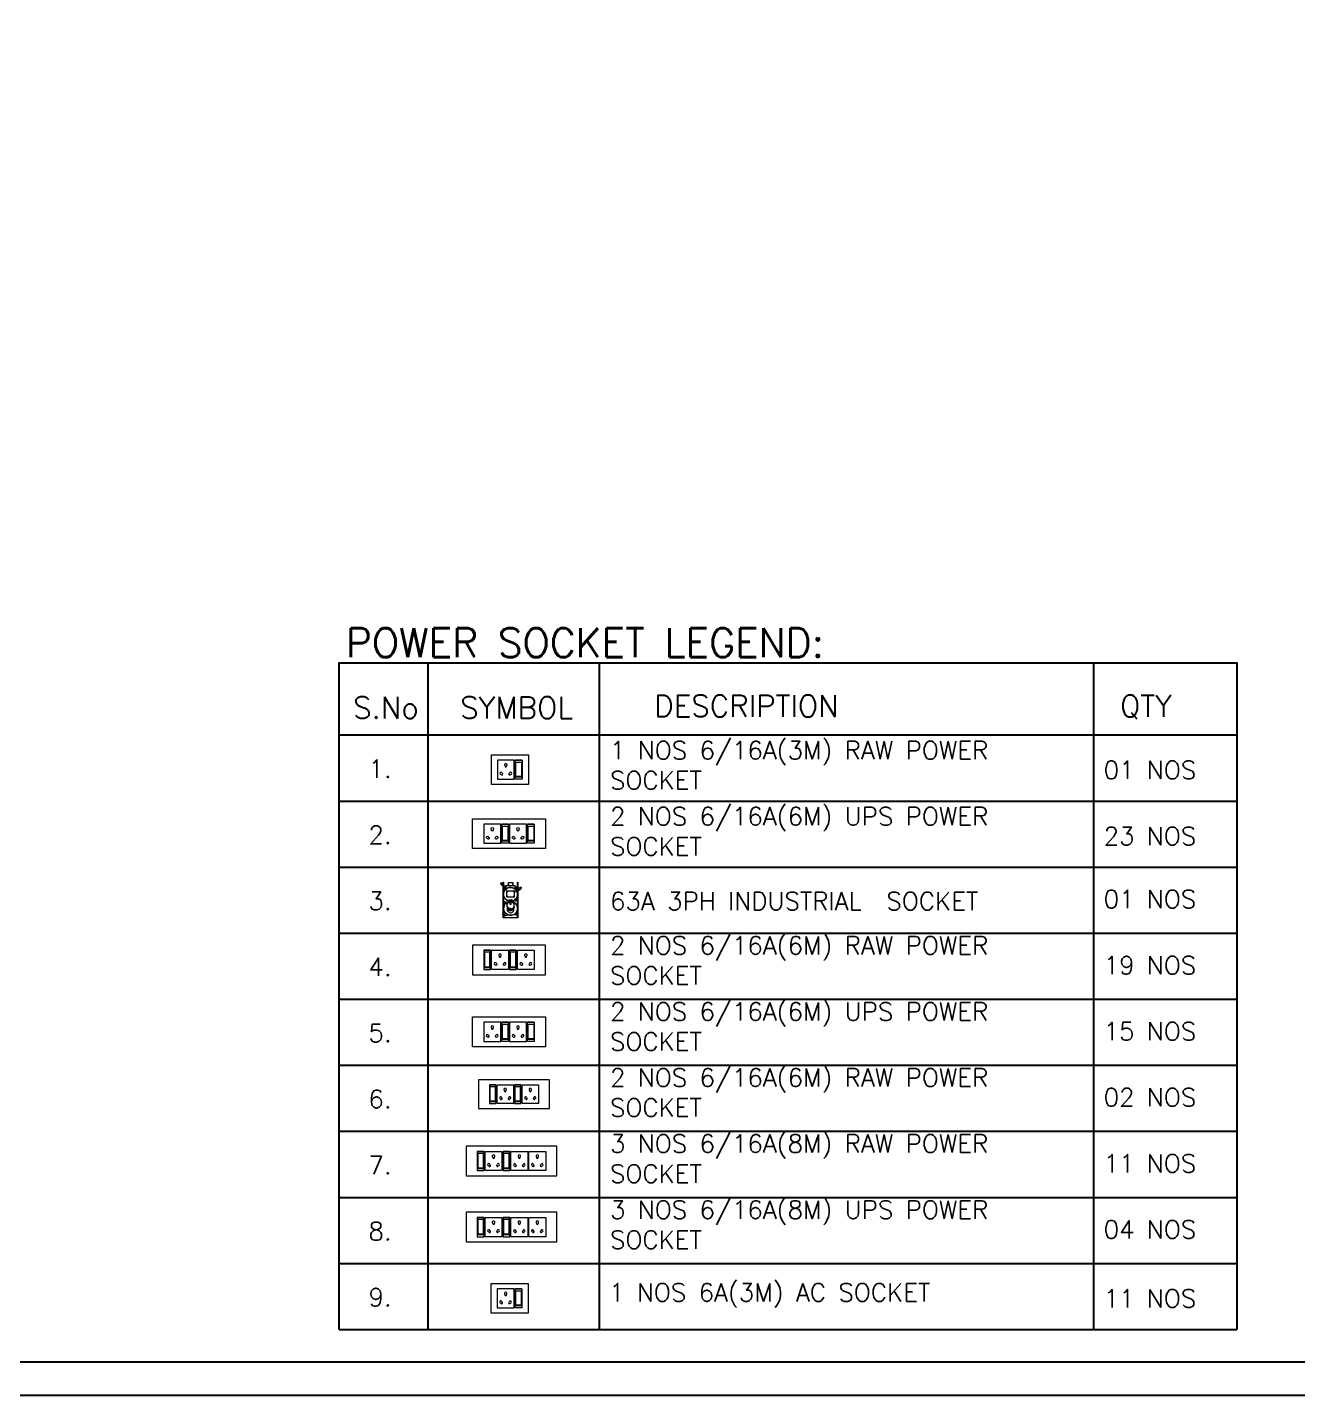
# Model space of a CAD drawing. Header units: millimetres. Extents: x 3552052 to 4144896, y -707811 to -630695.
# Drawn here: x 3672008 to 3680822, y -666235 to -656741 of the extents above; entities that cross this region are included whole.
import ezdxf

# ---------------------------------------------------------------- set-up
doc = ezdxf.new("R2010")
doc.units = ezdxf.units.MM
doc.header["$LTSCALE"] = 6
doc.header["$MEASUREMENT"] = 0
doc.linetypes.add('ACAD_ISO04W100', pattern=[30, 24, -3, 0, -3])
doc.layers.get('0').update_dxf_attribs({"linetype": 'CONTINUOUS', "lineweight": 0})
for name, color, linetype, lineweight in [('axes', 40, 'ACAD_ISO04W100', 0), ('ELE 32A 3PH INDUSTRIAL SOCKET', 1, 'CONTINUOUS', 0), ('ELE 63A 3PH INDUSTRIAL SOCKET', 1, 'CONTINUOUS', 0), ('ELE-1 NO 6-16A RAW POWER SOCKET', 1, 'CONTINUOUS', 0), ('ELE-2NOS OF 6-16 RAW POWER SOCKET', 1, 'CONTINUOUS', 0), ('ELE-3NOS 6-16A POWER SOCKET', 5, 'CONTINUOUS', 0), ('ELE-8M 6-16A UPS SOCKET', 223, 'CONTINUOUS', 0), ('ELE-LIGHTING WIRRING', 7, 'CONTINUOUS', 0), ('ELE. 2N0S OF 6-16 UPS SOCKETS', 191, 'CONTINUOUS', 0)]:
    doc.layers.add(name, color=color, linetype=linetype, lineweight=lineweight)
doc.layers.add('ELE-6A AC SOCKET', color=7, linetype='CONTINUOUS', lineweight=0, true_color=0x00ceb6)
doc.styles.add('ROMANS', font='romans.shx')

# ---------------------------------------------------------------- blocks, each defined once
blk = doc.blocks.new('6-16A RAW POWER SOCKET 3M')
at = {"layer": 'ELE-1 NO 6-16A RAW POWER SOCKET', "lineweight": 0}
for p, q in [((0, 57.9), (72.3, 57.9)), ((0, 57.9), (72.3, 57.9)), ((0, 32.7), (0, 57.9)), ((0, 57.9), (0, 32.7)), ((7.9, 55.8), (64.4, 55.8)), ((7.9, 34.8), (7.9, 55.8)), ((61.9, 55.8), (61.9, 34.8)), ((64.4, 55.8), (64.4, 34.8)), ((72.3, 57.9), (72.3, 32.7)), ((72.3, 32.7), (0, 32.7)), ((0, 28.5), (0, -34.8)), ((72.3, 28.5), (0, 28.5)), ((64.4, 34.8), (7.9, 34.8)), ((72.3, -34.8), (72.3, 28.5)), ((0, -34.8), (72.3, -34.8))]:
    blk.add_line(p, q, dxfattribs=at)
blk.add_lwpolyline([(92, 82.1), (92, -57.5), (-19.7, -57.5), (-19.7, 82.1)], close=True, dxfattribs=at)
for centre, radius, start, end in [((18.3, -3.1), 4.93, 37.1584, 322.8416), ((23.3, -3.1), 3.14, 251.4031, 108.5969), ((50.3, 14.9), 4.24, 357.49, 264.7311), ((53.2, 11.6), 3.43, 194.9049, 67.3162), ((50.3, -21.2), 4.24, 95.2689, 2.51), ((53.2, -17.8), 3.43, 292.6838, 165.0951)]:
    blk.add_arc(centre, radius, start, end, dxfattribs=at)
blk = doc.blocks.new('6 MODULES RAW POWER')
at = {"layer": 'ELE-2NOS OF 6-16 RAW POWER SOCKET', "color": 1, "lineweight": 0, "ltscale": 300}
for p, q in [((-6.1, 92), (-6.1, 19.7)), ((-6.1, 92), (-6.1, 19.7)), ((19.1, 92), (-6.1, 92)), ((-6.1, 92), (19.1, 92)), ((-4, 84.2), (-4, 27.6)), ((17, 84.2), (-4, 84.2)), ((17, 27.6), (17, 84.2)), ((19.1, 19.7), (19.1, 92)), ((23.3, 92), (86.6, 92)), ((23.3, 19.7), (23.3, 92)), ((86.6, 92), (86.6, 19.7)), ((90.8, 92), (90.8, 19.7)), ((90.8, 92), (90.8, 19.7)), ((116, 92), (90.8, 92)), ((90.8, 92), (116, 92)), ((92.9, 84.2), (92.9, 27.6)), ((113.9, 84.2), (92.9, 84.2)), ((113.9, 27.6), (113.9, 84.2)), ((116, 19.7), (116, 92)), ((120.2, 19.7), (120.2, 92)), ((120.2, 92), (183.6, 92)), ((183.6, 92), (183.6, 19.7)), ((-6.1, 19.7), (19.1, 19.7)), ((-4, 30.1), (17, 30.1)), ((-4, 27.6), (17, 27.6)), ((86.6, 19.7), (23.3, 19.7)), ((90.8, 19.7), (116, 19.7)), ((92.9, 30.1), (113.9, 30.1)), ((92.9, 27.6), (113.9, 27.6)), ((183.6, 19.7), (120.2, 19.7))]:
    blk.add_line(p, q, dxfattribs=at)
blk.add_lwpolyline([(-48.5, 0), (226, 0), (226, 111.7), (-48.5, 111.7)], close=True, dxfattribs=at)
for centre, radius, start, end in [((55, 73.7), 4.93, 307.1584, 232.8416), ((55, 68.8), 3.14, 161.4031, 18.5969), ((151.9, 73.7), 4.93, 307.1584, 232.8416), ((151.9, 68.8), 3.14, 161.4031, 18.5969), ((36.9, 41.8), 4.25, 5.2689, 272.51), ((40.3, 38.8), 3.43, 202.6838, 75.0951), ((69.7, 38.8), 3.43, 104.9049, 337.3162), ((73, 41.8), 4.25, 267.49, 174.7311), ((133.8, 41.8), 4.25, 5.2689, 272.51), ((137.2, 38.8), 3.43, 202.6838, 75.0951), ((166.6, 38.8), 3.43, 104.9049, 337.3162), ((169.9, 41.8), 4.25, 267.49, 174.7311)]:
    blk.add_arc(centre, radius, start, end, dxfattribs=at)
blk = doc.blocks.new('6MODULE-UPS')
at = {"layer": 'ELE. 2N0S OF 6-16 UPS SOCKETS', "color": 223, "lineweight": 0}
for p, q in [((-5.7, 91.9), (-5.7, 19.7)), ((-5.7, 91.9), (-5.7, 19.7)), ((19.4, 91.9), (-5.7, 91.9)), ((-5.7, 91.9), (19.4, 91.9)), ((-3.6, 84), (-3.6, 27.6)), ((17.3, 84), (-3.6, 84)), ((17.3, 27.6), (17.3, 84)), ((19.4, 19.7), (19.4, 91.9)), ((23.6, 91.9), (86.9, 91.9)), ((23.6, 19.7), (23.6, 91.9)), ((86.9, 91.9), (86.9, 19.7)), ((91.1, 91.9), (91.1, 19.7)), ((91.1, 91.9), (91.1, 19.7)), ((116.2, 91.9), (91.1, 91.9)), ((91.1, 91.9), (116.2, 91.9)), ((93.2, 84), (93.2, 27.6)), ((114.1, 84), (93.2, 84)), ((114.1, 27.6), (114.1, 84)), ((116.2, 19.7), (116.2, 91.9)), ((120.4, 19.7), (120.4, 91.9)), ((120.4, 91.9), (183.6, 91.9)), ((183.6, 91.9), (183.6, 19.7)), ((-5.7, 19.7), (19.4, 19.7)), ((-3.6, 30.1), (17.3, 30.1)), ((-3.6, 27.6), (17.3, 27.6)), ((86.9, 19.7), (23.6, 19.7)), ((91.1, 19.7), (116.2, 19.7)), ((93.2, 30.1), (114.1, 30.1)), ((93.2, 27.6), (114.1, 27.6)), ((183.6, 19.7), (120.4, 19.7))]:
    blk.add_line(p, q, dxfattribs=at)
blk.add_lwpolyline([(-48.1, 0), (226, 0), (226, 111.6), (-48.1, 111.6)], close=True, dxfattribs=at)
for centre, radius, start, end in [((55.3, 73.6), 4.92, 307.1584, 232.8416), ((55.3, 68.7), 3.14, 161.4031, 18.5969), ((152, 73.6), 4.92, 307.1584, 232.8416), ((152, 68.7), 3.14, 161.4031, 18.5969), ((37.2, 41.7), 4.24, 5.2689, 272.51), ((40.6, 38.8), 3.42, 202.6838, 75.0951), ((69.9, 38.8), 3.42, 104.9049, 337.3162), ((73.3, 41.7), 4.24, 267.49, 174.7311), ((134, 41.7), 4.24, 5.2689, 272.51), ((137.3, 38.8), 3.42, 202.6838, 75.0951), ((166.7, 38.8), 3.42, 104.9049, 337.3162), ((170, 41.7), 4.24, 267.49, 174.7311)]:
    blk.add_arc(centre, radius, start, end, dxfattribs=at)
blk = doc.blocks.new('543WYH')
at = {"layer": 'ELE-2NOS OF 6-16 RAW POWER SOCKET', "color": 30, "linetype": 'ByBlock', "lineweight": 0}
for p, q in [((-123.5, -57), (-123.5, -90.8)), ((-26.5, -57), (-123.5, -57)), ((-26.5, -57), (-123.5, -57)), ((-113, -59.8), (-113, -88)), ((-37, -59.8), (-113, -59.8)), ((-109.6, -59.8), (-109.6, -88)), ((-37, -88), (-37, -59.8)), ((-26.5, -57), (-26.5, -90.8)), ((-26.5, -90.8), (-26.5, -57)), ((-123.5, -90.8), (-26.5, -90.8)), ((-123.5, -96.4), (-26.5, -96.4)), ((-123.5, -181.4), (-123.5, -96.4)), ((-113, -88), (-37, -88)), ((-26.5, -96.4), (-26.5, -181.4)), ((-26.5, -181.4), (-123.5, -181.4)), ((-123.5, -187.1), (-123.5, -220.9)), ((-26.5, -187.1), (-123.5, -187.1)), ((-26.5, -187.1), (-123.5, -187.1)), ((-113, -189.9), (-113, -218)), ((-37, -189.9), (-113, -189.9)), ((-109.6, -189.9), (-109.6, -218)), ((-37, -218), (-37, -189.9)), ((-26.5, -187.1), (-26.5, -220.9)), ((-26.5, -220.9), (-26.5, -187.1)), ((-123.5, -220.9), (-26.5, -220.9)), ((-123.5, -311.5), (-123.5, -226.5)), ((-123.5, -226.5), (-26.5, -226.5)), ((-113, -218), (-37, -218)), ((-26.5, -226.5), (-26.5, -311.5)), ((-26.5, -311.5), (-123.5, -311.5)), ((-123.5, -402.2), (-123.5, -317.1)), ((-123.5, -317.1), (-26.5, -317.1)), ((-26.5, -317.1), (-26.5, -402.2)), ((-26.5, -402.2), (-123.5, -402.2))]:
    blk.add_line(p, q, dxfattribs=at)
blk.add_lwpolyline([(-150, 0), (-150, -459.1), (0, -459.1), (0, 0)], close=True, dxfattribs=at)
for centre, radius, start, end in [((-97.9, -119.2), 4.6, 112.68381, 345.09514), ((-93.9, -114.7), 5.7, 275.26891, 182.51003), ((-57.7, -138.9), 4.22, 71.40312, 288.59688), ((-51, -138.9), 6.62, 217.15837, 142.84163), ((-97.9, -158.6), 4.6, 14.90486, 247.31619), ((-93.9, -163.1), 5.7, 177.48997, 84.73109), ((-97.9, -249.3), 4.6, 112.68381, 345.09514), ((-93.9, -244.8), 5.7, 275.26891, 182.51003), ((-57.7, -269), 4.22, 71.40312, 288.59688), ((-51, -269), 6.62, 217.15837, 142.84163), ((-97.9, -288.7), 4.6, 14.90486, 247.31619), ((-97.9, -339.9), 4.6, 112.68381, 345.09514), ((-93.9, -293.2), 5.7, 177.48997, 84.73109), ((-93.9, -335.4), 5.7, 275.26891, 182.51003), ((-97.9, -379.4), 4.6, 14.90486, 247.31619), ((-93.9, -383.9), 5.7, 177.48997, 84.73109), ((-57.7, -359.7), 4.22, 71.40312, 288.59688), ((-51, -359.7), 6.62, 217.15837, 142.84163)]:
    blk.add_arc(centre, radius, start, end, dxfattribs=at)
blk = doc.blocks.new('543E')
at = {"layer": 'ELE. 2N0S OF 6-16 UPS SOCKETS', "color": 72, "linetype": 'ByBlock', "lineweight": 0}
for p, q in [((-123.5, -57), (-123.5, -90.8)), ((-26.5, -57), (-123.5, -57)), ((-26.5, -57), (-123.5, -57)), ((-113, -59.8), (-113, -88)), ((-37, -59.8), (-113, -59.8)), ((-109.6, -59.8), (-109.6, -88)), ((-37, -88), (-37, -59.8)), ((-26.5, -57), (-26.5, -90.8)), ((-26.5, -90.8), (-26.5, -57)), ((-123.5, -90.8), (-26.5, -90.8)), ((-123.5, -96.4), (-26.5, -96.4)), ((-123.5, -181.4), (-123.5, -96.4)), ((-113, -88), (-37, -88)), ((-26.5, -96.4), (-26.5, -181.4)), ((-26.5, -181.4), (-123.5, -181.4)), ((-123.5, -187.1), (-123.5, -220.9)), ((-26.5, -187.1), (-123.5, -187.1)), ((-26.5, -187.1), (-123.5, -187.1)), ((-113, -189.9), (-113, -218)), ((-37, -189.9), (-113, -189.9)), ((-109.6, -189.9), (-109.6, -218)), ((-37, -218), (-37, -189.9)), ((-26.5, -187.1), (-26.5, -220.9)), ((-26.5, -220.9), (-26.5, -187.1)), ((-123.5, -220.9), (-26.5, -220.9)), ((-123.5, -311.5), (-123.5, -226.5)), ((-123.5, -226.5), (-26.5, -226.5)), ((-113, -218), (-37, -218)), ((-26.5, -226.5), (-26.5, -311.5)), ((-26.5, -311.5), (-123.5, -311.5)), ((-123.5, -402.2), (-123.5, -317.1)), ((-123.5, -317.1), (-26.5, -317.1)), ((-26.5, -317.1), (-26.5, -402.2)), ((-26.5, -402.2), (-123.5, -402.2))]:
    blk.add_line(p, q, dxfattribs=at)
blk.add_lwpolyline([(-150, 0), (-150, -459.1), (0, -459.1), (0, 0)], close=True, dxfattribs=at)
for centre, radius, start, end in [((-97.9, -119.2), 4.6, 112.68381, 345.09514), ((-93.9, -114.7), 5.7, 275.26891, 182.51003), ((-57.7, -138.9), 4.22, 71.40312, 288.59688), ((-51, -138.9), 6.62, 217.15837, 142.84163), ((-97.9, -158.6), 4.6, 14.90486, 247.31619), ((-93.9, -163.1), 5.7, 177.48997, 84.73109), ((-97.9, -249.3), 4.6, 112.68381, 345.09514), ((-93.9, -244.8), 5.7, 275.26891, 182.51003), ((-57.7, -269), 4.22, 71.40312, 288.59688), ((-51, -269), 6.62, 217.15837, 142.84163), ((-97.9, -288.7), 4.6, 14.90486, 247.31619), ((-97.9, -339.9), 4.6, 112.68381, 345.09514), ((-93.9, -293.2), 5.7, 177.48997, 84.73109), ((-93.9, -335.4), 5.7, 275.26891, 182.51003), ((-97.9, -379.4), 4.6, 14.90486, 247.31619), ((-93.9, -383.9), 5.7, 177.48997, 84.73109), ((-57.7, -359.7), 4.22, 71.40312, 288.59688), ((-51, -359.7), 6.62, 217.15837, 142.84163)]:
    blk.add_arc(centre, radius, start, end, dxfattribs=at)
blk = doc.blocks.new('RTUH 6U')
at = {"layer": 'ELE-2NOS OF 6-16 RAW POWER SOCKET', "color": 30, "lineweight": 0, "ltscale": 300}
for p, q in [((-311.5, -26.5), (-226.5, -26.5)), ((-311.5, -123.5), (-311.5, -26.5)), ((-226.5, -26.5), (-226.5, -123.5)), ((-187.1, -26.5), (-220.9, -26.5)), ((-220.9, -26.5), (-220.9, -123.5)), ((-189.9, -37), (-218, -37)), ((-218, -37), (-218, -113)), ((-189.9, -40.4), (-218, -40.4)), ((-189.9, -113), (-189.9, -37)), ((-187.1, -123.5), (-187.1, -26.5)), ((-187.1, -123.5), (-187.1, -26.5)), ((-181.4, -123.5), (-181.4, -26.5)), ((-181.4, -26.5), (-96.4, -26.5)), ((-96.4, -26.5), (-96.4, -123.5)), ((-57, -26.5), (-90.8, -26.5)), ((-90.8, -26.5), (-90.8, -123.5)), ((-59.8, -37), (-88, -37)), ((-88, -37), (-88, -113)), ((-59.8, -40.4), (-88, -40.4)), ((-59.8, -113), (-59.8, -37)), ((-57, -123.5), (-57, -26.5)), ((-57, -123.5), (-57, -26.5)), ((-226.5, -123.5), (-311.5, -123.5)), ((-187.1, -123.5), (-220.9, -123.5)), ((-220.9, -123.5), (-187.1, -123.5)), ((-218, -113), (-189.9, -113)), ((-96.4, -123.5), (-181.4, -123.5)), ((-57, -123.5), (-90.8, -123.5)), ((-90.8, -123.5), (-57, -123.5)), ((-88, -113), (-59.8, -113))]:
    blk.add_line(p, q, dxfattribs=at)
blk.add_lwpolyline([(0, 0), (-368.5, 0), (-368.5, -150), (0, -150)], close=True, dxfattribs=at)
for centre, radius, start, end in [((-293.2, -56.1), 5.7, 87.48997, 354.73109), ((-288.7, -52.1), 4.6, 284.90486, 157.31619), ((-249.3, -52.1), 4.6, 22.68381, 255.09514), ((-244.8, -56.1), 5.7, 185.26891, 92.51003), ((-163.1, -56.1), 5.7, 87.48997, 354.73109), ((-158.6, -52.1), 4.6, 284.90486, 157.31619), ((-119.2, -52.1), 4.6, 22.68381, 255.09514), ((-114.7, -56.1), 5.7, 185.26891, 92.51003), ((-269, -99), 6.62, 127.15837, 52.84163), ((-269, -92.3), 4.22, 341.40312, 198.59688), ((-138.9, -99), 6.62, 127.15837, 52.84163), ((-138.9, -92.3), 4.22, 341.40312, 198.59688)]:
    blk.add_arc(centre, radius, start, end, dxfattribs=at)
blk = doc.blocks.new('5Y3AQY')
at = {"layer": 'ELE. 2N0S OF 6-16 UPS SOCKETS', "color": 72, "lineweight": 0}
for p, q in [((-311.5, -26.5), (-277.7, -26.5)), ((-311.5, -123.5), (-311.5, -26.5)), ((-311.5, -123.5), (-311.5, -26.5)), ((-308.7, -37), (-280.5, -37)), ((-308.7, -113), (-308.7, -37)), ((-308.7, -40.4), (-280.5, -40.4)), ((-280.5, -37), (-280.5, -113)), ((-277.7, -26.5), (-277.7, -123.5)), ((-272.1, -26.5), (-272.1, -123.5)), ((-187.1, -26.5), (-272.1, -26.5)), ((-187.1, -123.5), (-187.1, -26.5)), ((-181.4, -26.5), (-147.6, -26.5)), ((-181.4, -123.5), (-181.4, -26.5)), ((-181.4, -123.5), (-181.4, -26.5)), ((-178.6, -37), (-150.4, -37)), ((-178.6, -113), (-178.6, -37)), ((-178.6, -40.4), (-150.4, -40.4)), ((-150.4, -37), (-150.4, -113)), ((-147.6, -26.5), (-147.6, -123.5)), ((-57, -26.5), (-142, -26.5)), ((-142, -26.5), (-142, -123.5)), ((-57, -123.5), (-57, -26.5)), ((-311.5, -123.5), (-277.7, -123.5)), ((-277.7, -123.5), (-311.5, -123.5)), ((-280.5, -113), (-308.7, -113)), ((-272.1, -123.5), (-187.1, -123.5)), ((-181.4, -123.5), (-147.6, -123.5)), ((-147.6, -123.5), (-181.4, -123.5)), ((-150.4, -113), (-178.6, -113)), ((-142, -123.5), (-57, -123.5))]:
    blk.add_line(p, q, dxfattribs=at)
blk.add_lwpolyline([(-368.5, 0), (0, 0), (0, -150), (-368.5, -150)], close=True, dxfattribs=at)
for centre, radius, start, end in [((-253.8, -56.1), 5.7, 87.48997, 354.73109), ((-249.3, -52.1), 4.6, 284.90486, 157.31619), ((-209.8, -52.1), 4.6, 22.68381, 255.09514), ((-205.3, -56.1), 5.7, 185.26891, 92.51003), ((-123.7, -56.1), 5.7, 87.48997, 354.73109), ((-119.2, -52.1), 4.6, 284.90486, 157.31619), ((-79.7, -52.1), 4.6, 22.68381, 255.09514), ((-75.2, -56.1), 5.7, 185.26891, 92.51003), ((-229.6, -99), 6.62, 127.15837, 52.84163), ((-229.6, -92.3), 4.22, 341.40312, 198.59688), ((-99.5, -99), 6.62, 127.15837, 52.84163), ((-99.5, -92.3), 4.22, 341.40312, 198.59688)]:
    blk.add_arc(centre, radius, start, end, dxfattribs=at)
blk = doc.blocks.new('32A 1PH INDUSTRIAL SOCKETS')
at = {"layer": 'ELE 63A 3PH INDUSTRIAL SOCKET', "lineweight": 0}
for points in [[(-366, 47), (-366, 47), (-366, 47), (-366, 48), (-366, 48), (-367, 48), (-367, 47), (-367, 47)], [(-366, 45), (-366, 45), (-366, 46), (-366, 46), (-366, 46), (-367, 46), (-367, 46), (-367, 45)]]:
    blk.add_hatch(color=1, dxfattribs=at).paths.add_polyline_path(points)
at = {"layer": 'ELE 63A 3PH INDUSTRIAL SOCKET', "color": 1, "lineweight": 0, "ltscale": 0.225}
blk.add_lwpolyline([(-501, -104), (-501, -97), (-7, -97), (-7, 97), (-501, 97), (-501, 104), (0, 104), (0, -104)], close=True, dxfattribs=at)
at = {"layer": 'ELE 63A 3PH INDUSTRIAL SOCKET', "color": 1, "lineweight": 0}
for points in [[(-495, 32), (-477, 32), (-477, 29), (-458, 34), (-477, 39), (-477, 36), (-495, 36)], [(-402, 65), (-449, 65), (-449, -65), (-421, -65)], [(-426, 136), (-426, 139), (-426, 142)], [(-407, 88), (-426, 88)], [(-423, 134), (-423, 139), (-423, 144)], [(-412, 139), (-419, 139), (-419, 147)], [(-419, 139), (-419, 130)], [(-417, 98), (-417, 76)], [(-417, 88), (-417, 88)], [(-417, 88), (-417, 88)], [(-413, 106), (-361, 92)], [(-395, 110), (-397, 139), (-408, 139)], [(-404, 104), (-404, 65)], [(-400, 90), (-390, 80)], [(-398, 93), (-388, 83)], [(-370, 74), (-397, 139)], [(-391, 88), (-391, 88)], [(-374, 55), (-374, 53), (-374, 52), (-374, 51)], [(-370, 60), (-371, 59), (-372, 58), (-373, 57)], [(-372, 52), (-373, 53), (-372, 55), (-372, 57), (-368, 53)], [(-372, 50), (-371, 49), (-370, 48), (-368, 48)], [(-372, 48), (-371, 47), (-370, 46), (-369, 46)], [(-366, 60), (-368, 59), (-370, 59), (-370, 58)], [(-370, 59), (-366, 55)], [(-363, 60), (-365, 61), (-366, 61), (-368, 61)], [(-367, 52), (-363, 48)], [(-366, 47), (-365, 47), (-363, 48), (-363, 49)], [(-366, 46), (-365, 46), (-363, 46), (-362, 47)], [(-365, 54), (-361, 50), (-361, 52), (-360, 53), (-360, 54)], [(-361, 57), (-362, 58), (-363, 59), (-364, 59)], [(-364, 55), (-364, 55)], [(-359, 55), (-359, 57), (-360, 58), (-361, 59)], [(-360, 48), (-359, 50), (-359, 52), (-359, 53)], [(-133, 97), (-329, 97)], [(-221, 25), (-252, 25), (-252, 15), (-221, 15)], [(-242, 62), (-244, 60), (-245, 59), (-246, 57), (-246, 55), (-247, 53), (-246, 51), (-245, 49)], [(-246, 15), (-246, -15)], [(-246, 4), (-189, 4), (-189, -4), (-246, -4)], [(-235, 25), (-237, 31), (-239, 37), (-242, 43), (-245, 49), (-243, 45)], [(-222, 25), (-222, 15)], [(-174, -52), (-172, -52), (-167, -52), (-163, -51), (-159, -50), (-154, -48), (-150, -46), (-146, -43), (-143, -40), (-139, -37), (-136, -33), (-134, -29), (-131, -24), (-130, -20), (-128, -15), (-127, -10), (-126, -5), (-126, 0), (-126, 4), (-127, 8)], [(-152, 49), (-141, 50), (-138, 48), (-135, 45), (-132, 42), (-129, 38), (-126, 34), (-123, 29), (-121, 24), (-120, 20), (-127, 8), (-134, 10)], [(-128, 21), (-120, 20)], [(-107, -24), (-114, -30), (-126, -30), (-119, -24), (-117, -18), (-116, -12), (-115, -6), (-115, 0), (-115, 5), (-116, 10), (-116, 15), (-117, 20), (-121, 15), (-123, 15)], [(-126, -30), (-124, -24), (-122, -18), (-121, -12), (-120, -6), (-120, 0), (-120, 5), (-120, 10), (-121, 15)], [(-120, 20), (-117, 20)], [(-495, -33), (-477, -33), (-477, -36), (-458, -31), (-477, -26), (-477, -29), (-495, -29)], [(-487, -123), (-487, -126), (-487, -129)], [(-484, -121), (-484, -126), (-484, -132)], [(-480, -135), (-480, -118)], [(-473, -126), (-480, -126)], [(-469, -126), (-458, -126), (-450, -92)], [(-429, -65), (-429, -78), (-436, -78), (-436, -76), (-440, -76), (-440, -78), (-447, -78), (-447, -65)], [(-429, -67), (-447, -67)], [(-429, -71), (-447, -71)], [(-436, -71), (-440, -67)], [(-438, -84), (-438, -63)], [(-133, -97), (-329, -97)], [(-221, -25), (-252, -25), (-252, -15), (-221, -15)], [(-227, -25), (-225, -31), (-223, -37), (-220, -43), (-217, -49), (-220, -43), (-223, -36)], [(-222, -15), (-222, -25)], [(-221, -4), (-221, -26), (-215, -26), (-213, -30), (-210, -33), (-208, -37), (-204, -40), (-201, -43), (-197, -46), (-193, -48), (-189, -50), (-185, -51), (-181, -52), (-177, -52)], [(-220, -62), (-218, -60), (-217, -59), (-216, -57), (-216, -55), (-216, -53), (-216, -51), (-217, -49)], [(-49, -106), (-101, -92)], [(-58, -88), (-34, -88)], [(-45, -98), (-45, -78)], [(-45, -88), (-45, -88)]]:
    blk.add_lwpolyline(points, dxfattribs=at)
at = {"layer": 'ELE 63A 3PH INDUSTRIAL SOCKET', "color": 1, "lineweight": 0, "ltscale": 0.036667}
blk.add_lwpolyline([(-491, 30), (-491, -27)], dxfattribs=at)
at = {"layer": 'ELE 63A 3PH INDUSTRIAL SOCKET', "color": 1, "lineweight": 0}
for points in [[(-412, 106, 0.580946), (-435, 83), (-429, 65)], [(-235, -25, -2.970687), (-280, 84), (-278, 83), (-276, 83), (-274, 83), (-272, 83), (-271, 84), (-269, 86), (-268, 87)], [(-417, -62), (-415, -60), (-414, -59), (-413, -57), (-412, -55), (-412, -53), (-413, -51), (-414, -49, -0.770115), (-280, 84, 0.770115), (-414, -49)], [(-227, 25, -0.494902), (-84, 84), (-82, 83), (-80, 83), (-78, 83), (-76, 83), (-74, 84), (-72, 86), (-71, 87)], [(-177, -52), (-173, -52), (-169, -51), (-166, -50), (-162, -48), (-158, -46), (-154, -43), (-150, -40), (-147, -37), (-144, -33), (-141, -29), (-139, -24), (-137, -20), (-136, -15), (-135, -10), (-134, -5), (-134, 0), (-134, 5), (-134, 10), (-128, 21), (-130, 25), (-132, 29), (-135, 34), (-138, 37), (-141, 41), (-144, 44), (-148, 46), (-152, 49), (-156, 47), (-158, 48), (-162, 50), (-167, 51), (-171, 52), (-175, 52, 0.278874), (-215, 26), (-221, 26), (-221, 4)], [(-46, 62), (-47, 60), (-48, 59), (-49, 57), (-50, 55), (-50, 53), (-49, 51), (-49, 49, -0.770115), (-182, -84), (-184, -83), (-186, -83), (-188, -83), (-190, -83), (-192, -84), (-193, -86), (-195, -87)], [(-155, -48), (-125, -48, 0.407317), (-70, 0, 0.415703), (-125, 48), (-138, 48)], [(-119, -24), (-107, -24), (-105, -18), (-104, -12), (-103, -6), (-103, 0, 0.169576), (-119, 46), (-136, 46)], [(-243, -45, -0.430134), (-379, -84), (-380, -83), (-382, -83), (-384, -83), (-386, -83), (-388, -84), (-390, -86), (-391, -87)], [(-49, -106, 0.580946), (-27, -83), (-41, -32)]]:
    blk.add_lwpolyline(points, format="xyb", dxfattribs=at)
for points in [[(-380, -51), (-380, 51), (-288, 51), (-288, -51)], [(-372, 39), (-371, 39), (-370, 40), (-369, 41), (-369, 42), (-369, 43), (-369, 44), (-369, 45), (-370, 45), (-371, 46), (-372, 46), (-373, 46), (-374, 45), (-375, 45), (-375, 44), (-375, 43), (-375, 42), (-375, 41), (-374, 40), (-373, 39)], [(-296, 39), (-295, 39), (-294, 40), (-293, 41), (-293, 42), (-293, 43), (-293, 44), (-293, 45), (-294, 45), (-295, 46), (-296, 46), (-297, 46), (-298, 45), (-299, 45), (-299, 44), (-299, 43), (-299, 42), (-299, 41), (-298, 40), (-297, 39)], [(-372, -46), (-371, -46), (-370, -45), (-369, -45), (-369, -44), (-369, -43), (-369, -42), (-369, -41), (-370, -40), (-371, -39), (-372, -39), (-373, -39), (-374, -40), (-375, -41), (-375, -42), (-375, -43), (-375, -44), (-375, -45), (-374, -45), (-373, -46)], [(-296, -46), (-295, -46), (-294, -45), (-293, -45), (-293, -44), (-293, -43), (-293, -42), (-293, -41), (-294, -40), (-295, -39), (-296, -39), (-297, -39), (-298, -40), (-299, -41), (-299, -42), (-299, -43), (-299, -44), (-299, -45), (-298, -45), (-297, -46)]]:
    blk.add_lwpolyline(points, close=True, dxfattribs=at)
for centre, radius in [((-420, 139), 11.7), ((-417, 88), 6.57), ((-394, 87), 9.32), ((-394, 86), 7.39), ((-252, 77), 18.6), ((-252, 77), 10.5), ((-55, 77), 18.6), ((-55, 77), 10.5), ((-481, -126), 11.5), ((-407, -77), 18.5), ((-407, -77), 10.6), ((-210, -77), 18.5), ((-210, -77), 10.6), ((-45, -88), 6.48)]:
    blk.add_circle(centre, radius, dxfattribs=at)
for radius, start, end in [(97.4, 59.7533, 158.0316), (97.5, 239.7992, 30.2008)]:
    blk.add_arc((-133, 0), radius, start, end, dxfattribs=at)
for points in [[(-393, 110), (-397, 110), (-394, 96)], [(-368, 75), (-372, 73), (-365, 61)], [(-452, -91), (-448, -92), (-447, -78)]]:
    blk.add_solid(points, dxfattribs=at)
blk = doc.blocks.new('EQ2WE')
at = {"layer": 'ELE-6A AC SOCKET', "lineweight": 0}
for p, q in [((-98.7, 169.5), (-215.4, 169.5)), ((-215.4, 169.5), (-215.4, 36.3)), ((-98.7, 36.3), (-98.7, 169.5)), ((-91, 36.3), (-91, 169.5)), ((-91, 169.5), (-44.6, 169.5)), ((-44.6, 169.5), (-91, 169.5)), ((-87.1, 50.8), (-87.1, 155)), ((-87.1, 155), (-48.5, 155)), ((-48.5, 155), (-48.5, 50.8)), ((-44.6, 169.5), (-44.6, 36.3)), ((-44.6, 169.5), (-44.6, 36.3)), ((-215.4, 36.3), (-98.7, 36.3)), ((-44.6, 36.3), (-91, 36.3)), ((-48.5, 55.5), (-87.1, 55.5)), ((-48.5, 50.8), (-87.1, 50.8))]:
    blk.add_line(p, q, dxfattribs=at)
blk.add_lwpolyline([(0, 0), (-257.3, 0), (-257.3, 205.9), (0, 205.9)], close=True, dxfattribs=at)
for centre, radius, start, end in [((-157.1, 135.8), 9.08, 307.15837, 232.84163), ((-157.1, 126.7), 5.79, 161.40312, 18.59688), ((-190.3, 76.9), 7.83, 5.26891, 272.51003), ((-184.2, 71.6), 6.31, 202.68381, 75.09514), ((-130, 71.6), 6.31, 104.90486, 337.31619), ((-123.8, 76.9), 7.83, 267.48997, 174.73109)]:
    blk.add_arc(centre, radius, start, end, dxfattribs=at)

msp = doc.modelspace()

# ---------------------------------------------------------------- linework, layer by layer
at = {"color": 7, "lineweight": 30}
for points in [[(3703254.4, -634223.7), (3703254.4, -666235.1), (3658173.2, -666235.1), (3658173.2, -634223.7)], [(3703022.6, -634455.5), (3703022.6, -666003.3), (3658405.1, -666003.3), (3658405.1, -634455.5)]]:
    msp.add_lwpolyline(points, close=True, dxfattribs=at)
at = {"layer": 'axes', "color": 7, "linetype": 'ByBlock', "lineweight": 30}
for p, q in [((3674786.7, -661151), (3674786.7, -665776.2)), ((3675975.7, -661151), (3675975.7, -665776.2)), ((3679406.8, -661151), (3679406.8, -665776.2)), ((3674171.8, -661650.6), (3680401.1, -661650.6)), ((3674171.8, -662109), (3680401.1, -662109)), ((3674171.8, -662567.4), (3680401.1, -662567.4)), ((3674171.8, -663025.8), (3680401.1, -663025.8)), ((3674171.8, -663484.2), (3680401.1, -663484.2)), ((3674171.8, -663942.6), (3680401.1, -663942.6)), ((3674171.8, -664401), (3680401.1, -664401)), ((3674171.8, -664859.4), (3680401.1, -664859.4)), ((3674171.8, -665317.8), (3680401.1, -665317.8)), ((3674171.8, -665776.2), (3680401.1, -665776.2))]:
    msp.add_line(p, q, dxfattribs=at)
msp.add_lwpolyline([(3674171.8, -665776.2), (3674171.8, -661151), (3680401.1, -661151), (3680401.1, -665776.2)], dxfattribs=at)

# ---------------------------------------------------------------- block references
at = {"layer": 'ELE 32A 3PH INDUSTRIAL SOCKET', "lineweight": -3, "xscale": 0.4966085565469101, "yscale": 0.4966085565469101, "zscale": 0.4966085565469101, "rotation": 270}
msp.add_blockref('32A 1PH INDUSTRIAL SOCKETS', (3675360.5, -662920.2), dxfattribs=at)
at = {"layer": 'ELE-1 NO 6-16A RAW POWER SOCKET', "lineweight": -3, "xscale": 1.843562045290316, "yscale": 1.843562045290316, "zscale": 1.843562045290316, "rotation": 270}
msp.add_blockref('6-16A RAW POWER SOCKET 3M', (3675333.4, -661824.5), dxfattribs=at)
at = {"layer": 'ELE-2NOS OF 6-16 RAW POWER SOCKET', "color": 3, "lineweight": -3, "xscale": 1.374777814892586, "yscale": 1.374777814892586, "zscale": 1.374777814892586, "rotation": 180}
msp.add_blockref('RTUH 6U', (3675096.9, -663314.3), dxfattribs=at)
at = {"layer": 'ELE-2NOS OF 6-16 RAW POWER SOCKET', "lineweight": -3, "xscale": 1.793324115659897, "yscale": 1.793324115659897, "zscale": 1.793324115659897}
msp.add_blockref('6 MODULES RAW POWER', (3675224.8, -664243.6), dxfattribs=at)
at = {"layer": 'ELE-3NOS 6-16A POWER SOCKET', "color": 254, "lineweight": -3, "true_color": 0xdebad0, "xscale": 1.374777468571928, "yscale": 1.374777468571928, "zscale": 1.374777468571928, "rotation": 90}
msp.add_blockref('543WYH', (3675051.7, -664503.9), dxfattribs=at)
at = {"layer": 'ELE-6A AC SOCKET', "color": 254, "lineweight": -3, "true_color": 0xdebad0, "xscale": 1.00168320620966, "yscale": 1.00168320620966, "zscale": 1.00168320620966}
msp.add_blockref('EQ2WE', (3675483.7, -665663), dxfattribs=at)
at = {"layer": 'ELE-8M 6-16A UPS SOCKET', "color": 254, "lineweight": -3, "true_color": 0xdebad0, "xscale": 1.374777944685997, "yscale": 1.374777944685997, "zscale": 1.374777944685997, "rotation": 90}
msp.add_blockref('543E', (3675051.7, -664962.3), dxfattribs=at)
at = {"layer": 'ELE. 2N0S OF 6-16 UPS SOCKETS', "lineweight": -3, "xscale": -1.848314301922519, "yscale": 1.848314301922519, "zscale": 1.848314301922519, "rotation": 359.9999999999999}
msp.add_blockref('6MODULE-UPS', (3675514.6, -662438.7), dxfattribs=at)
at = {"layer": 'ELE. 2N0S OF 6-16 UPS SOCKETS', "color": 3, "lineweight": -3, "xscale": 1.37477826860376, "yscale": 1.37477826860376, "zscale": 1.37477826860376, "rotation": 180}
msp.add_blockref('5Y3AQY', (3675096.9, -663813.9), dxfattribs=at)

# ---------------------------------------------------------------- texts
at = {"layer": 'ELE-LIGHTING WIRRING', "color": 7, "lineweight": 30, "attachment_point": 1, "style": 'ROMANS'}
for s, insert, char_height, width in [('{\\C256;POWER SOCKET LEGEND:}', (3674218.5, -660909.9), 200, 4776.923), ('{\\C256;S.No}', (3674268, -661386.2), 150, 383.957), ('{\\C256;SYMBOL}', (3675010.6, -661386.2), 150, 383.957), ('{\\C256;DESCRIPTION}', (3676357.2, -661374.1), 150, 383.957), ('{\\C256;QTY}', (3679589.7, -661374.1), 150, 383.957), ('1 NOS 6/16A(3M) RAW POWER \\PSOCKET ', (3676050.8, -661694.2), 125, 4249.695), ('{\\C256;1.}', (3674374.4, -661822.8), 125, 383.957), ('{\\C256;01 NOS}', (3679476.2, -661831.1), 125, 930.343), ('2 NOS 6/16A(6M) UPS POWER \\PSOCKET  ', (3676050.8, -662152.6), 125, 4249.695), ('{\\C256;2.}', (3674374.4, -662281.2), 125, 383.957), ('{\\C256;23 NOS}', (3679476.2, -662289.5), 125, 930.343), ('{\\C256;3.}', (3674374.4, -662739.6), 125, 383.957), ('63A 3PH INDUSTRIAL  SOCKET ', (3676050.8, -662741.1), 125, 4249.695), ('{\\C256;01 NOS\\P}', (3679476.2, -662727.3), 125, 930.343), ('2 NOS 6/16A(6M) RAW POWER \\PSOCKET ', (3676050.8, -663048.8), 125, 4249.695), ('{\\C256;19 NOS}', (3679476.2, -663185.7), 125, 930.343), ('{\\C256;4.}', (3674374.4, -663198), 125, 383.957), ('2 NOS 6/16A(6M) UPS POWER \\PSOCKET  ', (3676050.8, -663507.2), 125, 4249.695), ('{\\C256;5.}', (3674374.4, -663656.4), 125, 383.957), ('{\\C256;15 NOS}', (3679476.2, -663644.1), 125, 930.343), ('2 NOS 6/16A(6M) RAW POWER \\PSOCKET  ', (3676050.8, -663965.6), 125, 4249.695), ('{\\C256;6.}', (3674374.4, -664114.8), 125, 383.957), ('{\\C256;02 NOS}', (3679476.2, -664102.5), 125, 930.343), ('3 NOS 6/16A(8M) RAW POWER \\PSOCKET  ', (3676050.8, -664424), 125, 4249.695), ('{\\C256;7.}', (3674374.4, -664573.1), 125, 383.957), ('{\\C256;11 NOS}', (3679476.2, -664560.9), 125, 930.343), ('3 NOS 6/16A(8M) UPS POWER \\PSOCKET ', (3676050.8, -664882.4), 125, 4249.695), ('{\\C256;8.}', (3674374.4, -665031.5), 125, 383.957), ('{\\C256;04 NOS}', (3679476.2, -665019.3), 125, 930.343), ('1 NOS 6A(3M) AC SOCKET', (3676044.6, -665456.3), 125, 3836.906), ('{\\C256;9.}', (3674374.4, -665489.9), 125, 383.957), ('{\\C256;11 NOS}', (3679476.2, -665498.3), 125, 930.343)]:
    msp.add_mtext(s, dxfattribs=dict(at, insert=insert, char_height=char_height, width=width))

doc.saveas('drawing.dxf')
